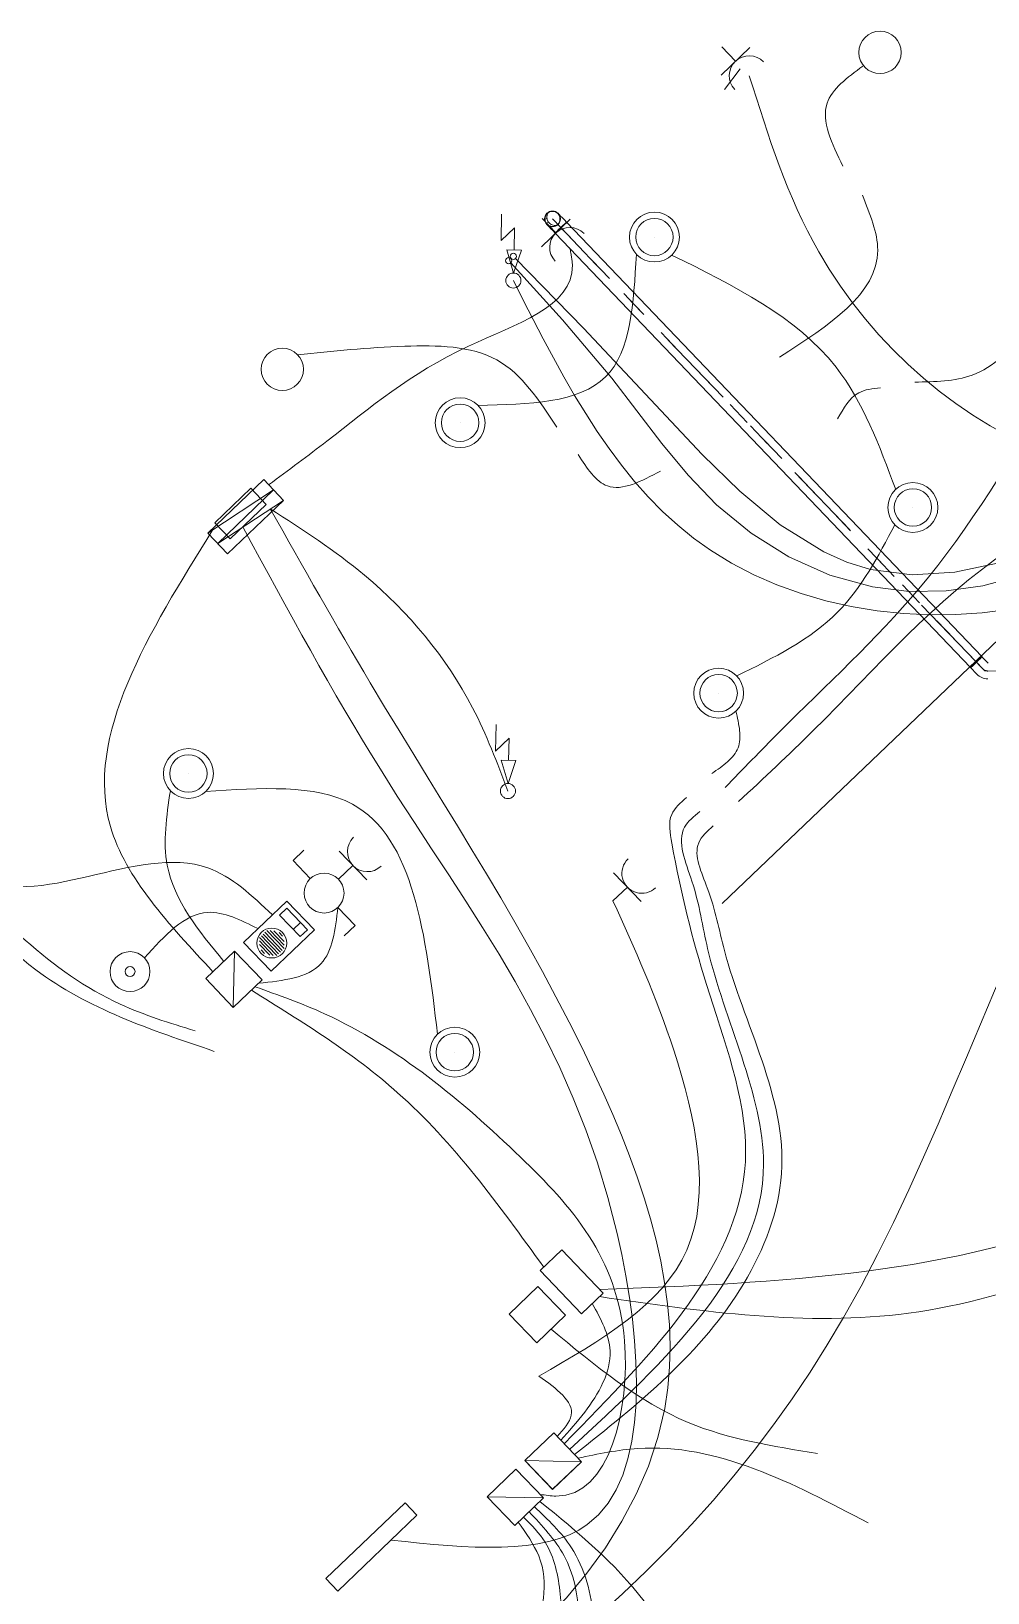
# Model space of a CAD drawing. Header units: metres. Extents: x 2747662.9 to 2747731.3, y 1250221.9 to 1250283.3.
# Drawn here: x 2747709.03 to 2747712.86, y 1250271.74 to 1250278 of the extents above; entities that cross this region are included whole.
import ezdxf

# ---------------------------------------------------------------- set-up
doc = ezdxf.new("R2010")
doc.units = ezdxf.units.M
doc.header["$MEASUREMENT"] = 0
for name, pattern in [('EL_Boden', [900, 600, -300]), ('EL_Hohldecke', [1500, 600, -300, 0, -300, 0, -300]), ('fein_strichliert-A0PKIVIQ00', [0.2, 0.05, -0.1, 0.05, 0]), ('STRICHPUNKT2-A0PKIVIO00', [0.635, 0.3175, -0.15875, 0, -0.15875])]:
    doc.linetypes.add(name, pattern=pattern)
doc.layers.add('___elektro', color=7, linetype='Continuous')
doc.layers.add('___sanitär', color=7, linetype='Continuous')

msp = doc.modelspace()

# ---------------------------------------------------------------- linework, layer by layer
at = {"layer": '___elektro', "color": 30, "linetype": 'Continuous', "lineweight": 0, "true_color": 0xff8d1c}
for p, q in [((2747711.9105, 1250277.9326), (2747711.7948, 1250277.8221)), ((2747711.8526, 1250277.8774), (2747711.7974, 1250277.9352)), ((2747711.7974, 1250277.9352), (2747711.7974, 1250277.9352)), ((2747711.7974, 1250277.9352), (2747711.7974, 1250277.9352)), ((2747712.3736, 1250277.9741), (2747712.3736, 1250277.9742)), ((2747712.4938, 1250277.9714), (2747712.4938, 1250277.9715)), ((2747711.8526, 1250277.8774), (2747711.8527, 1250277.8774)), ((2747711.8094, 1250277.7634), (2747711.8714, 1250277.8469)), ((2747712.3709, 1250277.854), (2747712.3709, 1250277.854)), ((2747712.491, 1250277.8513), (2747712.4911, 1250277.8513)), ((2747712.491, 1250277.8513), (2747712.4911, 1250277.8513)), ((2747712.491, 1250277.8513), (2747712.4911, 1250277.8513)), ((2747710.9128, 1250277.158), (2747710.9152, 1250277.264)), ((2747711.1903, 1250277.2442), (2747711.0747, 1250277.1337)), ((2747711.1325, 1250277.1889), (2747711.0772, 1250277.2468)), ((2747711.0772, 1250277.2468), (2747711.0772, 1250277.2468)), ((2747711.0772, 1250277.2468), (2747711.0772, 1250277.2468)), ((2747711.4586, 1250277.2447), (2747711.4586, 1250277.2447)), ((2747711.5999, 1250277.2415), (2747711.6, 1250277.2416)), ((2747710.9671, 1250277.2098), (2747710.9128, 1250277.158)), ((2747710.965, 1250277.1203), (2747710.9671, 1250277.2098)), ((2747710.9943, 1250277.1197), (2747710.9358, 1250277.121)), ((2747710.963, 1250277.0281), (2747710.9358, 1250277.121)), ((2747710.963, 1250277.0281), (2747710.9943, 1250277.1197)), ((2747711.5277, 1250277.1724), (2747711.5277, 1250277.1725)), ((2747711.4554, 1250277.1033), (2747711.4554, 1250277.1033)), ((2747711.4554, 1250277.1033), (2747711.4554, 1250277.1033)), ((2747711.5968, 1250277.1001), (2747711.5968, 1250277.1002)), ((2747710.9623, 1250276.9978), (2747710.9623, 1250276.9978)), ((2747709.977, 1250276.7034), (2747709.977, 1250276.7034)), ((2747710.0972, 1250276.7007), (2747710.0972, 1250276.7007)), ((2747709.9743, 1250276.5832), (2747709.9743, 1250276.5833)), ((2747710.0944, 1250276.5805), (2747710.0945, 1250276.5805)), ((2747710.0944, 1250276.5805), (2747710.0945, 1250276.5805)), ((2747710.0944, 1250276.5805), (2747710.0945, 1250276.5805)), ((2747710.6797, 1250276.5001), (2747710.6797, 1250276.5002)), ((2747710.8211, 1250276.497), (2747710.8211, 1250276.497)), ((2747710.7488, 1250276.4279), (2747710.7488, 1250276.4279)), ((2747710.6765, 1250276.3588), (2747710.6765, 1250276.3588)), ((2747710.6765, 1250276.3588), (2747710.6765, 1250276.3588)), ((2747710.8179, 1250276.3556), (2747710.8179, 1250276.3556)), ((2747709.961, 1250276.1998), (2747709.737, 1250275.9856)), ((2747709.961, 1250276.1998), (2747709.737, 1250275.9856)), ((2747710.0405, 1250276.1167), (2747709.961, 1250276.1998)), ((2747709.9809, 1250276.179), (2747709.9809, 1250276.1791)), ((2747709.737, 1250275.9856), (2747710.0008, 1250276.1583)), ((2747710.0008, 1250276.1583), (2747709.7767, 1250275.944)), ((2747709.7767, 1250275.944), (2747710.0405, 1250276.1167)), ((2747709.8164, 1250275.9025), (2747710.0405, 1250276.1167)), ((2747710.0206, 1250276.1375), (2747710.0207, 1250276.1375)), ((2747712.4951, 1250276.1604), (2747712.4951, 1250276.1605)), ((2747712.6364, 1250276.1573), (2747712.6365, 1250276.1573)), ((2747709.849, 1250276.0927), (2747709.849, 1250276.0927)), ((2747712.5642, 1250276.0882), (2747712.5642, 1250276.0882)), ((2747709.737, 1250275.9856), (2747709.8164, 1250275.9025)), ((2747709.737, 1250275.9856), (2747709.8164, 1250275.9025)), ((2747709.737, 1250275.9856), (2747709.8164, 1250275.9025)), ((2747709.9285, 1250276.0096), (2747709.9285, 1250276.0096)), ((2747712.4919, 1250276.0191), (2747712.4919, 1250276.0191)), ((2747712.4919, 1250276.0191), (2747712.4919, 1250276.0191)), ((2747712.6333, 1250276.0159), (2747712.6333, 1250276.0159)), ((2747709.7568, 1250275.9648), (2747709.7569, 1250275.9649)), ((2747709.7966, 1250275.9233), (2747709.7966, 1250275.9233)), ((2747711.7162, 1250275.4159), (2747711.7162, 1250275.4159)), ((2747711.8576, 1250275.4127), (2747711.8576, 1250275.4127)), ((2747711.7853, 1250275.3436), (2747711.7853, 1250275.3436)), ((2747711.713, 1250275.2745), (2747711.713, 1250275.2745)), ((2747711.713, 1250275.2745), (2747711.713, 1250275.2745)), ((2747711.8544, 1250275.2713), (2747711.8544, 1250275.2713)), ((2747710.891, 1250275.1112), (2747710.8934, 1250275.2173)), ((2747710.9452, 1250275.1631), (2747710.891, 1250275.1112)), ((2747710.9432, 1250275.0736), (2747710.9452, 1250275.1631)), ((2747709.5901, 1250275.0937), (2747709.5901, 1250275.0937)), ((2747709.7315, 1250275.0905), (2747709.7315, 1250275.0905)), ((2747710.9725, 1250275.0729), (2747710.9139, 1250275.0742)), ((2747710.9411, 1250274.9813), (2747710.9139, 1250275.0742)), ((2747710.9411, 1250274.9813), (2747710.9725, 1250275.0729)), ((2747709.6592, 1250275.0214), (2747709.6592, 1250275.0214)), ((2747709.5869, 1250274.9523), (2747709.5869, 1250274.9523)), ((2747709.5869, 1250274.9523), (2747709.5869, 1250274.9523)), ((2747709.7283, 1250274.9491), (2747709.7283, 1250274.9491)), ((2747710.9404, 1250274.951), (2747710.9405, 1250274.951)), ((2747710.0789, 1250274.6721), (2747710.1222, 1250274.7135)), ((2747710.148, 1250274.5998), (2747710.0789, 1250274.6721)), ((2747710.2636, 1250274.7104), (2747710.3742, 1250274.5947)), ((2747710.3189, 1250274.6525), (2747710.2611, 1250274.5973)), ((2747711.3642, 1250274.6235), (2747711.4747, 1250274.5079)), ((2747710.148, 1250274.5998), (2747710.148, 1250274.5998)), ((2747710.2611, 1250274.5973), (2747710.2611, 1250274.5973)), ((2747710.2611, 1250274.5973), (2747710.2611, 1250274.5973)), ((2747710.2611, 1250274.5973), (2747710.2611, 1250274.5973)), ((2747711.4194, 1250274.5657), (2747711.3616, 1250274.5104)), ((2747710.054, 1250274.51), (2747709.8805, 1250274.3441)), ((2747710.1646, 1250274.3943), (2747710.054, 1250274.51)), ((2747710.1454, 1250274.4867), (2747710.1455, 1250274.4867)), ((2747710.2585, 1250274.4841), (2747710.2586, 1250274.4842)), ((2747710.2585, 1250274.4841), (2747710.3276, 1250274.4119)), ((2747711.3616, 1250274.5104), (2747711.3616, 1250274.5104)), ((2747711.3616, 1250274.5104), (2747711.3616, 1250274.5104)), ((2747710.1087, 1250274.4239), (2747710.0797, 1250274.3962)), ((2747710.1093, 1250274.4521), (2747710.1093, 1250274.4522)), ((2747710.0137, 1250274.2916), (2747709.9446, 1250274.3639)), ((2747710.021, 1250274.2985), (2747709.9519, 1250274.3708)), ((2747709.9528, 1250274.4132), (2747709.9529, 1250274.4133)), ((2747710.0282, 1250274.3054), (2747709.9591, 1250274.3777)), ((2747710.0354, 1250274.3123), (2747709.9663, 1250274.3846)), ((2747710.0426, 1250274.3193), (2747709.9735, 1250274.3915)), ((2747710.043, 1250274.3334), (2747709.9877, 1250274.3912)), ((2747709.9911, 1250274.2285), (2747710.1646, 1250274.3943)), ((2747710.0433, 1250274.3475), (2747710.0018, 1250274.3909)), ((2747710.0367, 1250274.3689), (2747710.0229, 1250274.3834)), ((2747710.3276, 1250274.4119), (2747710.2843, 1250274.3704)), ((2747709.8444, 1250274.3096), (2747709.7287, 1250274.199)), ((2747709.8299, 1250274.2958), (2747709.83, 1250274.2958)), ((2747709.8393, 1250274.0834), (2747709.8444, 1250274.3096)), ((2747709.9549, 1250274.1939), (2747709.8444, 1250274.3096)), ((2747709.8582, 1250274.2951), (2747709.8582, 1250274.2951)), ((2747709.8805, 1250274.3441), (2747709.9911, 1250274.2285)), ((2747709.9854, 1250274.2923), (2747709.944, 1250274.3356)), ((2747709.9996, 1250274.2919), (2747709.9443, 1250274.3498)), ((2747709.9644, 1250274.2998), (2747709.9506, 1250274.3143)), ((2747710.0634, 1250274.2976), (2747710.0634, 1250274.2976)), ((2747709.3699, 1250274.2849), (2747709.37, 1250274.2849)), ((2747709.4831, 1250274.2823), (2747709.4831, 1250274.2824)), ((2747709.7721, 1250274.2405), (2747709.7721, 1250274.2405)), ((2747709.7866, 1250274.2543), (2747709.7866, 1250274.2543)), ((2747709.801, 1250274.2681), (2747709.8011, 1250274.2681)), ((2747709.8155, 1250274.2819), (2747709.8155, 1250274.282)), ((2747709.872, 1250274.2807), (2747709.8721, 1250274.2807)), ((2747709.8858, 1250274.2662), (2747709.8859, 1250274.2662)), ((2747709.8997, 1250274.2517), (2747709.8997, 1250274.2518)), ((2747709.9135, 1250274.2373), (2747709.9135, 1250274.2373)), ((2747709.9358, 1250274.2863), (2747709.9358, 1250274.2863)), ((2747709.3674, 1250274.1718), (2747709.3674, 1250274.1718)), ((2747709.4805, 1250274.1692), (2747709.4805, 1250274.1693)), ((2747709.7287, 1250274.199), (2747709.8393, 1250274.0834)), ((2747709.7425, 1250274.1846), (2747709.7426, 1250274.1846)), ((2747709.7432, 1250274.2128), (2747709.7432, 1250274.2129)), ((2747709.7564, 1250274.1701), (2747709.7564, 1250274.1701)), ((2747709.7576, 1250274.2267), (2747709.7577, 1250274.2267)), ((2747709.8393, 1250274.0834), (2747709.9549, 1250274.1939)), ((2747709.9273, 1250274.2228), (2747709.9273, 1250274.2229)), ((2747709.9405, 1250274.1801), (2747709.9405, 1250274.1801)), ((2747709.9411, 1250274.2084), (2747709.9412, 1250274.2084)), ((2747709.7702, 1250274.1556), (2747709.7702, 1250274.1557)), ((2747709.784, 1250274.1412), (2747709.784, 1250274.1412)), ((2747709.7978, 1250274.1267), (2747709.7979, 1250274.1268)), ((2747709.8116, 1250274.1123), (2747709.8117, 1250274.1123)), ((2747709.8682, 1250274.111), (2747709.8682, 1250274.111)), ((2747709.8827, 1250274.1248), (2747709.8827, 1250274.1248)), ((2747709.8971, 1250274.1386), (2747709.8972, 1250274.1387)), ((2747709.9116, 1250274.1525), (2747709.9116, 1250274.1525)), ((2747709.926, 1250274.1663), (2747709.9261, 1250274.1663)), ((2747709.8255, 1250274.0978), (2747709.8255, 1250274.0978)), ((2747709.8537, 1250274.0972), (2747709.8538, 1250274.0972)), ((2747710.6582, 1250273.9763), (2747710.6582, 1250273.9764)), ((2747710.7996, 1250273.9732), (2747710.7996, 1250273.9732)), ((2747710.7273, 1250273.904), (2747710.7273, 1250273.9041)), ((2747710.655, 1250273.8349), (2747710.6551, 1250273.835)), ((2747710.655, 1250273.8349), (2747710.6551, 1250273.835)), ((2747710.7964, 1250273.8318), (2747710.7965, 1250273.8318)), ((2747711.1562, 1250273.111), (2747711.0694, 1250273.0281)), ((2747711.1562, 1250273.111), (2747711.0694, 1250273.0281)), ((2747711.322, 1250272.9375), (2747711.1562, 1250273.111)), ((2747711.322, 1250272.9375), (2747711.1562, 1250273.111)), ((2747711.0839, 1250273.0419), (2747711.0839, 1250273.0419)), ((2747711.0983, 1250273.0557), (2747711.0984, 1250273.0558)), ((2747711.1128, 1250273.0696), (2747711.1128, 1250273.0696)), ((2747711.1272, 1250273.0834), (2747711.1273, 1250273.0834)), ((2747711.1417, 1250273.0972), (2747711.1417, 1250273.0972)), ((2747711.17, 1250273.0966), (2747711.17, 1250273.0966)), ((2747711.1838, 1250273.0821), (2747711.1838, 1250273.0821)), ((2747711.1976, 1250273.0676), (2747711.1977, 1250273.0677)), ((2747711.2114, 1250273.0532), (2747711.2115, 1250273.0532)), ((2747711.0694, 1250273.0281), (2747711.2353, 1250272.8546)), ((2747711.2353, 1250272.8546), (2747711.0694, 1250273.0281)), ((2747711.0832, 1250273.0136), (2747711.0833, 1250273.0137)), ((2747711.0971, 1250272.9992), (2747711.0971, 1250272.9992)), ((2747711.1109, 1250272.9847), (2747711.1109, 1250272.9847)), ((2747711.2253, 1250273.0387), (2747711.2253, 1250273.0388)), ((2747711.2391, 1250273.0243), (2747711.2391, 1250273.0243)), ((2747711.2529, 1250273.0098), (2747711.2529, 1250273.0098)), ((2747711.2667, 1250272.9954), (2747711.2668, 1250272.9954)), ((2747711.2805, 1250272.9809), (2747711.2806, 1250272.9809)), ((2747711.0609, 1250272.9646), (2747710.9453, 1250272.8541)), ((2747711.1715, 1250272.849), (2747711.0609, 1250272.9646)), ((2747711.0747, 1250272.9502), (2747711.0748, 1250272.9502)), ((2747711.1247, 1250272.9703), (2747711.1247, 1250272.9703)), ((2747711.1385, 1250272.9558), (2747711.1386, 1250272.9558)), ((2747711.1523, 1250272.9413), (2747711.1524, 1250272.9414)), ((2747711.1662, 1250272.9269), (2747711.1662, 1250272.9269)), ((2747711.2353, 1250272.8546), (2747711.322, 1250272.9375)), ((2747711.322, 1250272.9375), (2747711.2353, 1250272.8546)), ((2747711.2944, 1250272.9664), (2747711.2944, 1250272.9665)), ((2747711.3075, 1250272.9237), (2747711.3076, 1250272.9237)), ((2747711.3082, 1250272.952), (2747711.3082, 1250272.952)), ((2747710.9453, 1250272.8541), (2747711.0558, 1250272.7384)), ((2747711.18, 1250272.9124), (2747711.18, 1250272.9125)), ((2747711.1938, 1250272.898), (2747711.1938, 1250272.898)), ((2747711.2076, 1250272.8835), (2747711.2077, 1250272.8835)), ((2747711.2214, 1250272.8691), (2747711.2215, 1250272.8691)), ((2747711.2497, 1250272.8684), (2747711.2498, 1250272.8685)), ((2747711.2642, 1250272.8822), (2747711.2642, 1250272.8823)), ((2747711.2786, 1250272.8961), (2747711.2787, 1250272.8961)), ((2747711.2931, 1250272.9099), (2747711.2931, 1250272.9099)), ((2747711.0558, 1250272.7384), (2747711.1715, 1250272.849)), ((2747711.1243, 1250272.3774), (2747711.0087, 1250272.2668)), ((2747711.1244, 1250272.3773), (2747711.0087, 1250272.2667)), ((2747711.1099, 1250272.3636), (2747711.1099, 1250272.3636)), ((2747711.1099, 1250272.3634), (2747711.11, 1250272.3635)), ((2747711.2349, 1250272.2617), (2747711.1243, 1250272.3774)), ((2747711.2349, 1250272.2616), (2747711.1244, 1250272.3773)), ((2747711.1382, 1250272.3629), (2747711.1382, 1250272.363)), ((2747711.1382, 1250272.3628), (2747711.1382, 1250272.3628)), ((2747711.0376, 1250272.2945), (2747711.0376, 1250272.2945)), ((2747711.0376, 1250272.2943), (2747711.0377, 1250272.2944)), ((2747711.052, 1250272.3083), (2747711.0521, 1250272.3083)), ((2747711.0521, 1250272.3082), (2747711.0521, 1250272.3082)), ((2747711.0665, 1250272.3221), (2747711.0665, 1250272.3221)), ((2747711.0665, 1250272.322), (2747711.0666, 1250272.322)), ((2747711.081, 1250272.3359), (2747711.081, 1250272.336)), ((2747711.081, 1250272.3358), (2747711.081, 1250272.3358)), ((2747711.0954, 1250272.3498), (2747711.0955, 1250272.3498)), ((2747711.0955, 1250272.3496), (2747711.0955, 1250272.3497)), ((2747711.152, 1250272.3485), (2747711.152, 1250272.3485)), ((2747711.152, 1250272.3484), (2747711.1521, 1250272.3484)), ((2747711.1658, 1250272.334), (2747711.1658, 1250272.3341)), ((2747711.1658, 1250272.3339), (2747711.1659, 1250272.3339)), ((2747711.1796, 1250272.3196), (2747711.1797, 1250272.3196)), ((2747711.1797, 1250272.3194), (2747711.1797, 1250272.3195)), ((2747711.1934, 1250272.3051), (2747711.1935, 1250272.3051)), ((2747711.1935, 1250272.305), (2747711.1935, 1250272.305)), ((2747711.2073, 1250272.2907), (2747711.2073, 1250272.2907)), ((2747711.2073, 1250272.2905), (2747711.2073, 1250272.2906)), ((2747710.9726, 1250272.2321), (2747710.8569, 1250272.1216)), ((2747711.0831, 1250272.1165), (2747710.9726, 1250272.2321)), ((2747711.0087, 1250272.2668), (2747711.1192, 1250272.1512)), ((2747711.0087, 1250272.2668), (2747711.2349, 1250272.2617)), ((2747711.0087, 1250272.2667), (2747711.1193, 1250272.151)), ((2747711.0087, 1250272.2667), (2747711.2349, 1250272.2616)), ((2747711.0225, 1250272.2524), (2747711.0225, 1250272.2524)), ((2747711.0225, 1250272.2522), (2747711.0226, 1250272.2523)), ((2747711.0231, 1250272.2807), (2747711.0232, 1250272.2807)), ((2747711.0232, 1250272.2805), (2747711.0232, 1250272.2806)), ((2747711.0363, 1250272.2379), (2747711.0364, 1250272.238)), ((2747711.0364, 1250272.2378), (2747711.0364, 1250272.2378)), ((2747711.1192, 1250272.1512), (2747711.2349, 1250272.2617)), ((2747711.1193, 1250272.151), (2747711.2349, 1250272.2616)), ((2747711.206, 1250272.2341), (2747711.206, 1250272.2341)), ((2747711.206, 1250272.234), (2747711.2061, 1250272.234)), ((2747711.2204, 1250272.2479), (2747711.2205, 1250272.248)), ((2747711.2205, 1250272.2478), (2747711.2205, 1250272.2478)), ((2747711.2211, 1250272.2762), (2747711.2211, 1250272.2762)), ((2747711.2211, 1250272.2761), (2747711.2212, 1250272.2761)), ((2747710.9147, 1250272.1769), (2747710.9148, 1250272.1769)), ((2747710.9292, 1250272.1907), (2747710.9292, 1250272.1907)), ((2747710.9437, 1250272.2045), (2747710.9437, 1250272.2045)), ((2747710.9581, 1250272.2183), (2747710.9582, 1250272.2184)), ((2747710.9864, 1250272.2177), (2747710.9864, 1250272.2177)), ((2747711.0002, 1250272.2032), (2747711.0003, 1250272.2033)), ((2747711.014, 1250272.1888), (2747711.0141, 1250272.1888)), ((2747711.0279, 1250272.1743), (2747711.0279, 1250272.1743)), ((2747711.0501, 1250272.2235), (2747711.0502, 1250272.2235)), ((2747711.0502, 1250272.2233), (2747711.0502, 1250272.2234)), ((2747711.064, 1250272.209), (2747711.064, 1250272.209)), ((2747711.064, 1250272.2089), (2747711.064, 1250272.2089)), ((2747711.0778, 1250272.1946), (2747711.0778, 1250272.1946)), ((2747711.0778, 1250272.1944), (2747711.0779, 1250272.1944)), ((2747711.0916, 1250272.1801), (2747711.0916, 1250272.1801)), ((2747711.0916, 1250272.18), (2747711.0917, 1250272.18)), ((2747711.1054, 1250272.1656), (2747711.1055, 1250272.1657)), ((2747711.1055, 1250272.1655), (2747711.1055, 1250272.1655)), ((2747711.1482, 1250272.1788), (2747711.1482, 1250272.1789)), ((2747711.1482, 1250272.1787), (2747711.1482, 1250272.1787)), ((2747711.1626, 1250272.1926), (2747711.1626, 1250272.1927)), ((2747711.1627, 1250272.1925), (2747711.1627, 1250272.1925)), ((2747711.1771, 1250272.2065), (2747711.1771, 1250272.2065)), ((2747711.1771, 1250272.2063), (2747711.1771, 1250272.2064)), ((2747711.1915, 1250272.2203), (2747711.1916, 1250272.2203)), ((2747711.1916, 1250272.2201), (2747711.1916, 1250272.2202)), ((2747710.8569, 1250272.1216), (2747710.9675, 1250272.0059)), ((2747710.8569, 1250272.1216), (2747711.0831, 1250272.1165)), ((2747710.8707, 1250272.1071), (2747710.8708, 1250272.1072)), ((2747710.8714, 1250272.1354), (2747710.8714, 1250272.1354)), ((2747710.8858, 1250272.1492), (2747710.8859, 1250272.1493)), ((2747710.9003, 1250272.163), (2747710.9003, 1250272.1631)), ((2747710.9675, 1250272.0059), (2747711.0831, 1250272.1165)), ((2747711.0417, 1250272.1599), (2747711.0417, 1250272.1599)), ((2747711.0555, 1250272.1454), (2747711.0555, 1250272.1454)), ((2747711.0687, 1250272.1027), (2747711.0687, 1250272.1027)), ((2747711.0693, 1250272.1309), (2747711.0694, 1250272.131)), ((2747711.1337, 1250272.165), (2747711.1337, 1250272.165)), ((2747711.1337, 1250272.1649), (2747711.1338, 1250272.1649)), ((2747710.8846, 1250272.0927), (2747710.8846, 1250272.0927)), ((2747710.8984, 1250272.0782), (2747710.8984, 1250272.0782)), ((2747710.9122, 1250272.0638), (2747710.9122, 1250272.0638)), ((2747710.926, 1250272.0493), (2747710.9261, 1250272.0493)), ((2747711.0108, 1250272.0474), (2747711.0109, 1250272.0474)), ((2747711.0253, 1250272.0612), (2747711.0253, 1250272.0612)), ((2747711.0398, 1250272.075), (2747711.0398, 1250272.0751)), ((2747711.0542, 1250272.0889), (2747711.0543, 1250272.0889)), ((2747710.9398, 1250272.0348), (2747710.9399, 1250272.0349)), ((2747710.9537, 1250272.0204), (2747710.9537, 1250272.0204)), ((2747710.9819, 1250272.0198), (2747710.982, 1250272.0198)), ((2747710.9964, 1250272.0336), (2747710.9964, 1250272.0336))]:
    msp.add_line(p, q, dxfattribs=at)
at = {"layer": '___elektro', "color": 30, "linetype": 'EL_Boden', "lineweight": 0, "true_color": 0xff8d1c}
msp.add_line((2747711.7992, 1250274.5005), (2747713.1871, 1250275.8273), dxfattribs=at)
msp.add_line((2747711.7992, 1250274.5005), (2747713.1871, 1250275.8273), dxfattribs=at)
at = {"layer": '___elektro', "color": 30, "linetype": 'Continuous', "lineweight": 0, "true_color": 0xff8d1c}
for points in [[(2747709.7648, 1250276.0267), (2747709.827, 1250275.9617), (2747709.9715, 1250276.0999), (2747709.9093, 1250276.1649)], [(2747710.1363, 1250274.3949), (2747710.0534, 1250274.4817), (2747710.0245, 1250274.454), (2747710.1074, 1250274.3673)], [(2747710.2107, 1250271.7929), (2747710.5281, 1250272.0966), (2747710.5754, 1250272.0471), (2747710.2581, 1250271.7434)], [(2747710.2107, 1250271.7929), (2747710.5281, 1250272.0966), (2747710.5754, 1250272.0471), (2747710.2581, 1250271.7434)]]:
    msp.add_lwpolyline(points, close=True, dxfattribs=at)
for centre, radius in [((2747712.4323, 1250277.9127), 0.085), ((2747711.5277, 1250277.1724), 0.1), ((2747711.5277, 1250277.1724), 0.075), ((2747710.9623, 1250276.9978), 0.0303), ((2747710.0357, 1250276.642), 0.085), ((2747710.7488, 1250276.4279), 0.1), ((2747710.7488, 1250276.4279), 0.075), ((2747712.5642, 1250276.0882), 0.1), ((2747712.5642, 1250276.0882), 0.075), ((2747711.7853, 1250275.3436), 0.1), ((2747711.7853, 1250275.3436), 0.075), ((2747709.6592, 1250275.0214), 0.1), ((2747709.6592, 1250275.0214), 0.075), ((2747710.9404, 1250274.951), 0.0303), ((2747710.2033, 1250274.542), 0.08), ((2747709.9936, 1250274.3416), 0.06), ((2747709.4252, 1250274.2271), 0.08), ((2747709.4252, 1250274.2271), 0.02), ((2747710.7273, 1250273.904), 0.1), ((2747710.7273, 1250273.904), 0.075)]:
    msp.add_circle(centre, radius, dxfattribs=at)
for centre, start, end in [((2747711.9079, 1250277.8195), 43.7099, 223.70989), ((2747711.1878, 1250277.1311), 43.70977, 223.70977), ((2747710.3767, 1250274.7078), 133.70989, 313.70989), ((2747711.4773, 1250274.621), 133.70942, 313.70942)]:
    msp.add_arc(centre, 0.08, start, end, dxfattribs=at)
at = {"layer": '___elektro', "color": 30, "linetype": 'EL_Boden', "lineweight": 0, "true_color": 0xff8d1c}
for points, knots in [([(2747711.9079, 1250277.8195), (2747711.9841, 1250277.5773), (2747712.0603, 1250277.3351), (2747712.187, 1250277.1131), (2747712.4019, 1250276.7365), (2747712.762, 1250276.4181), (2747713.1697, 1250276.2796), (2747713.2692, 1250276.2458), (2747713.3716, 1250276.2227), (2747713.474, 1250276.1996)], [0, 0, 0, 0, 1, 1, 1, 2, 2, 2, 3, 3, 3, 3]), ([(2747711.1878, 1250277.1311), (2747711.193, 1250277.1065), (2747711.1982, 1250277.0819), (2747711.1988, 1250277.0591), (2747711.2032, 1250276.8938), (2747710.9673, 1250276.8208), (2747710.7827, 1250276.7348), (2747710.5434, 1250276.6234), (2747710.3905, 1250276.4901), (2747710.2146, 1250276.3542), (2747710.1395, 1250276.2961), (2747710.0602, 1250276.2376), (2747709.9809, 1250276.179)], [0, 0, 0, 0, 1, 1, 1, 2, 2, 2, 3, 3, 3, 4, 4, 4, 4]), ([(2747713.8154, 1250276.0944), (2747713.6635, 1250275.9825), (2747713.5115, 1250275.8706), (2747713.338, 1250275.7927), (2747712.8493, 1250275.5734), (2747712.1896, 1250275.6243), (2747711.752, 1250275.9169), (2747711.3839, 1250276.1631), (2747711.1731, 1250276.5805), (2747710.9623, 1250276.9978)], [0, 0, 0, 0, 1, 1, 1, 2, 2, 2, 3, 3, 3, 3]), ([(2747709.9877, 1250276.0822), (2747710.1198, 1250275.8483), (2747710.2518, 1250275.6144), (2747710.3881, 1250275.3856), (2747710.6951, 1250274.8704), (2747711.0237, 1250274.381), (2747711.2879, 1250273.8158), (2747711.4879, 1250273.3878), (2747711.651, 1250272.9163), (2747711.569, 1250272.4749), (2747711.4531, 1250271.8509), (2747710.8475, 1250271.287), (2747710.2166, 1250271.0887), (2747709.9626, 1250271.0088), (2747709.7044, 1250270.9883), (2747709.4463, 1250270.9677)], [0, 0, 0, 0, 1, 1, 1, 2, 2, 2, 3, 3, 3, 4, 4, 4, 5, 5, 5, 5]), ([(2747710.9404, 1250274.951), (2747710.8975, 1250275.0642), (2747710.8545, 1250275.1773), (2747710.7987, 1250275.2846), (2747710.6932, 1250275.4876), (2747710.5416, 1250275.6695), (2747710.3655, 1250275.8166), (2747710.247, 1250275.9157), (2747710.1174, 1250275.9989), (2747709.9877, 1250276.0822)], [0, 0, 0, 0, 1, 1, 1, 2, 2, 2, 3, 3, 3, 3]), ([(2747709.8775, 1250276.01), (2747710.0571, 1250275.6783), (2747710.2367, 1250275.3465), (2747710.429, 1250275.0381), (2747710.7887, 1250274.4614), (2747711.193, 1250273.9663), (2747711.378, 1250273.1765), (2747711.4818, 1250272.733), (2747711.5166, 1250272.1967), (2747711.2582, 1250272.0094), (2747711.0844, 1250271.8834), (2747710.7778, 1250271.9155), (2747710.4713, 1250271.9475)], [0, 0, 0, 0, 1, 1, 1, 2, 2, 2, 3, 3, 3, 4, 4, 4, 4]), ([(2747709.3783, 1250270.9026), (2747709.5005, 1250270.883), (2747709.6226, 1250270.8633), (2747709.7435, 1250270.8627), (2747710.1465, 1250270.8605), (2747710.5346, 1250271.0698), (2747710.8823, 1250271.3148), (2747711.4706, 1250271.7293), (2747711.9431, 1250272.246), (2747712.2864, 1250272.8405), (2747712.6685, 1250273.5022), (2747712.8905, 1250274.2604), (2747713.264, 1250274.9311), (2747713.4612, 1250275.2851), (2747713.7005, 1250275.6147), (2747713.9398, 1250275.9444)], [0, 0, 0, 0, 1, 1, 1, 2, 2, 2, 3, 3, 3, 4, 4, 4, 5, 5, 5, 5]), ([(2747711.3616, 1250274.5104), (2747711.4482, 1250274.3193), (2747711.5347, 1250274.1283), (2747711.6054, 1250273.9123), (2747711.6934, 1250273.6437), (2747711.7567, 1250273.3366), (2747711.6577, 1250273.1105), (2747711.5618, 1250272.8913), (2747711.3134, 1250272.7483), (2747711.0649, 1250272.6053)], [0, 0, 0, 0, 1, 1, 1, 2, 2, 2, 3, 3, 3, 3])]:
    msp.add_open_spline(points, degree=3, knots=knots, dxfattribs=at)
at = {"layer": '___elektro', "color": 30, "linetype": 'EL_Hohldecke', "lineweight": 0, "true_color": 0xff8d1c}
for points, knots in [([(2747712.3636, 1250277.8576), (2747712.3014, 1250277.8119), (2747712.2391, 1250277.7661), (2747712.2199, 1250277.7089), (2747712.1958, 1250277.637), (2747712.2396, 1250277.547), (2747712.2834, 1250277.457)], [0, 0, 0, 0, 1, 1, 1, 2, 2, 2, 2]), ([(2747710.8211, 1250276.497), (2747711.0237, 1250276.5018), (2747711.2263, 1250276.5067), (2747711.3317, 1250276.6113), (2747711.4338, 1250276.7128), (2747711.4446, 1250276.9081), (2747711.4554, 1250277.1033)], [0, 0, 0, 0, 1, 1, 1, 2, 2, 2, 2]), ([(2747712.4951, 1250276.1604), (2747712.4296, 1250276.3362), (2747712.3642, 1250276.512), (2747712.2559, 1250276.6507), (2747712.0974, 1250276.8535), (2747711.8471, 1250276.9768), (2747711.5968, 1250277.1001)], [0, 0, 0, 0, 1, 1, 1, 2, 2, 2, 2]), ([(2747710.0972, 1250276.7007), (2747710.2373, 1250276.7149), (2747710.3775, 1250276.7291), (2747710.5268, 1250276.7344), (2747710.6562, 1250276.739), (2747710.7925, 1250276.737), (2747710.8962, 1250276.6796), (2747710.9963, 1250276.6243), (2747711.0661, 1250276.5175), (2747711.1359, 1250276.4107)], [0, 0, 0, 0, 1, 1, 1, 2, 2, 2, 3, 3, 3, 3]), ([(2747713.0277, 1250276.7899), (2747712.9575, 1250276.7204), (2747712.8872, 1250276.6509), (2747712.8017, 1250276.6189), (2747712.7318, 1250276.5929), (2747712.6518, 1250276.5919), (2747712.5717, 1250276.5909)], [0, 0, 0, 0, 1, 1, 1, 2, 2, 2, 2]), ([(2747713.126, 1250276.5641), (2747712.9601, 1250276.286), (2747712.7941, 1250276.0079), (2747712.588, 1250275.7623), (2747712.4165, 1250275.558), (2747712.2171, 1250275.3762), (2747712.0275, 1250275.1865), (2747711.9546, 1250275.1135), (2747711.883, 1250275.0393), (2747711.8115, 1250274.9651)], [0, 0, 0, 0, 1, 1, 1, 2, 2, 2, 3, 3, 3, 3]), ([(2747713.474, 1250276.1998), (2747713.292, 1250276.1134), (2747713.11, 1250276.027), (2747712.9455, 1250275.9159), (2747712.6539, 1250275.719), (2747712.4172, 1250275.4446), (2747712.1646, 1250275.1939), (2747712.0664, 1250275.0965), (2747711.9657, 1250275.0026), (2747711.8651, 1250274.9088)], [0, 0, 0, 0, 1, 1, 1, 2, 2, 2, 3, 3, 3, 3]), ([(2747711.8576, 1250275.4127), (2747712.0055, 1250275.4852), (2747712.1534, 1250275.5577), (2747712.2631, 1250275.669), (2747712.3587, 1250275.766), (2747712.4253, 1250275.8925), (2747712.4919, 1250276.0191)], [0, 0, 0, 0, 1, 1, 1, 2, 2, 2, 2]), ([(2747711.7579, 1250275.0214), (2747711.8024, 1250275.052), (2747711.8469, 1250275.0826), (2747711.863, 1250275.1242), (2747711.8792, 1250275.1659), (2747711.8668, 1250275.2187), (2747711.8543, 1250275.2714)], [0, 0, 0, 0, 1, 1, 1, 2, 2, 2, 2])]:
    msp.add_open_spline(points, degree=3, knots=knots, dxfattribs=at)
at = {"layer": '___elektro', "color": 30, "linetype": 'Continuous', "lineweight": 0, "true_color": 0xff8d1c}
for points, knots in [([(2747712.3615, 1250277.3408), (2747712.3922, 1250277.2647), (2747712.423, 1250277.1887), (2747712.4231, 1250277.12), (2747712.4236, 1250276.9453), (2747712.2267, 1250276.8179), (2747712.0298, 1250276.6904)], [0, 0, 0, 0, 1, 1, 1, 2, 2, 2, 2]), ([(2747712.4336, 1250276.5683), (2747712.4026, 1250276.5647), (2747712.3716, 1250276.5612), (2747712.3467, 1250276.5478), (2747712.3094, 1250276.5278), (2747712.2859, 1250276.4856), (2747712.2624, 1250276.4435)], [0, 0, 0, 0, 1, 1, 1, 2, 2, 2, 2]), ([(2747711.2216, 1250276.3), (2747711.2572, 1250276.2456), (2747711.2928, 1250276.1911), (2747711.339, 1250276.1742), (2747711.3985, 1250276.1525), (2747711.4756, 1250276.1934), (2747711.5527, 1250276.2343)], [0, 0, 0, 0, 1, 1, 1, 2, 2, 2, 2]), ([(2747709.7576, 1250274.2267), (2747709.5819, 1250274.4152), (2747709.4061, 1250274.6038), (2747709.3466, 1250274.8088), (2747709.2415, 1250275.1712), (2747709.4996, 1250275.5852), (2747709.7576, 1250275.9991)], [0, 0, 0, 0, 1, 1, 1, 2, 2, 2, 2]), ([(2747709.5869, 1250274.9523), (2747709.5717, 1250274.8498), (2747709.5565, 1250274.7474), (2747709.5743, 1250274.6532), (2747709.6009, 1250274.5126), (2747709.7009, 1250274.3903), (2747709.801, 1250274.2681)], [0, 0, 0, 0, 1, 1, 1, 2, 2, 2, 2]), ([(2747709.7283, 1250274.9491), (2747709.9484, 1250274.9638), (2747710.1685, 1250274.9784), (2747710.3166, 1250274.8987), (2747710.5635, 1250274.7659), (2747710.6108, 1250274.3711), (2747710.6582, 1250273.9763)], [0, 0, 0, 0, 1, 1, 1, 2, 2, 2, 2]), ([(2747711.6565, 1250274.9248), (2747711.6324, 1250274.9041), (2747711.6084, 1250274.8833), (2747711.5972, 1250274.8575), (2747711.5829, 1250274.8241), (2747711.59, 1250274.7823), (2747711.5975, 1250274.7417), (2747711.6349, 1250274.5371), (2747711.6786, 1250274.3615), (2747711.7369, 1250274.1757), (2747711.8057, 1250273.956), (2747711.8947, 1250273.7219), (2747711.8936, 1250273.5045), (2747711.8913, 1250273.0698), (2747711.5285, 1250272.7019), (2747711.1658, 1250272.334)], [0, 0, 0, 0, 1, 1, 1, 2, 2, 2, 3, 3, 3, 4, 4, 4, 5, 5, 5, 5]), ([(2747711.7101, 1250274.8685), (2747711.686, 1250274.8491), (2747711.6619, 1250274.8296), (2747711.6489, 1250274.8063), (2747711.6162, 1250274.7479), (2747711.6536, 1250274.6653), (2747711.6783, 1250274.5892), (2747711.7096, 1250274.493), (2747711.7207, 1250274.4072), (2747711.741, 1250274.3194), (2747711.8062, 1250274.0363), (2747711.9663, 1250273.7317), (2747711.9655, 1250273.4558), (2747711.9643, 1250273.028), (2747711.5759, 1250272.6696), (2747711.1876, 1250272.3112)], [0, 0, 0, 0, 1, 1, 1, 2, 2, 2, 3, 3, 3, 4, 4, 4, 5, 5, 5, 5]), ([(2747715.4971, 1250274.8873), (2747715.5122, 1250274.832), (2747715.5274, 1250274.7767), (2747715.522, 1250274.7273), (2747715.5094, 1250274.6119), (2747715.3848, 1250274.5291), (2747715.2676, 1250274.4468), (2747714.6935, 1250274.043), (2747714.3005, 1250273.6491), (2747713.784, 1250273.3309), (2747713.4153, 1250273.1037), (2747712.9838, 1250272.9152), (2747712.5463, 1250272.8573), (2747712.1368, 1250272.8031), (2747711.7222, 1250272.8635), (2747711.3075, 1250272.9238)], [0, 0, 0, 0, 1, 1, 1, 2, 2, 2, 3, 3, 3, 4, 4, 4, 5, 5, 5, 5]), ([(2747711.7637, 1250274.8122), (2747711.7399, 1250274.7903), (2747711.716, 1250274.7685), (2747711.7054, 1250274.743), (2747711.6837, 1250274.6914), (2747711.7166, 1250274.625), (2747711.7399, 1250274.5625), (2747711.7729, 1250274.4743), (2747711.7867, 1250274.3937), (2747711.8082, 1250274.3122), (2747711.8847, 1250274.0222), (2747712.0581, 1250273.7205), (2747712.0374, 1250273.4179), (2747712.027, 1250273.2651), (2747711.9671, 1250273.1121), (2747711.8865, 1250272.9769), (2747711.7194, 1250272.697), (2747711.4633, 1250272.4938), (2747711.2073, 1250272.2907)], [0, 0, 0, 0, 1, 1, 1, 2, 2, 2, 3, 3, 3, 4, 4, 4, 5, 5, 5, 6, 6, 6, 6]), ([(2747708.6818, 1250274.7009), (2747708.718, 1250274.6683), (2747708.7542, 1250274.6357), (2747708.7935, 1250274.6129), (2747709.0549, 1250274.4617), (2747709.456, 1250274.7426), (2747709.7373, 1250274.643), (2747709.8327, 1250274.6093), (2747709.9142, 1250274.5318), (2747709.9958, 1250274.4543)], [0, 0, 0, 0, 1, 1, 1, 2, 2, 2, 3, 3, 3, 3]), ([(2747715.2592, 1250274.7613), (2747715.1555, 1250274.6671), (2747715.0518, 1250274.573), (2747714.9476, 1250274.4773), (2747714.4555, 1250274.0258), (2747713.9512, 1250273.5408), (2747713.358, 1250273.2801), (2747712.7391, 1250273.0081), (2747712.0236, 1250272.9801), (2747711.3081, 1250272.9521)], [0, 0, 0, 0, 1, 1, 1, 2, 2, 2, 3, 3, 3, 3]), ([(2747709.6869, 1250273.989), (2747709.5843, 1250274.0207), (2747709.4817, 1250274.0524), (2747709.386, 1250274.0964), (2747709.1074, 1250274.2243), (2747708.8873, 1250274.4558), (2747708.6673, 1250274.6872)], [0, 0, 0, 0, 1, 1, 1, 2, 2, 2, 2]), ([(2747708.6383, 1250274.6596), (2747708.7656, 1250274.5048), (2747708.8929, 1250274.35), (2747709.0476, 1250274.2339), (2747709.2536, 1250274.0793), (2747709.5082, 1250273.9933), (2747709.7628, 1250273.9073)], [0, 0, 0, 0, 1, 1, 1, 2, 2, 2, 2]), ([(2747710.2585, 1250274.4841), (2747710.2484, 1250274.3966), (2747710.2382, 1250274.3091), (2747710.1908, 1250274.2583), (2747710.1381, 1250274.2019), (2747710.0393, 1250274.191), (2747709.9405, 1250274.1801)], [0, 0, 0, 0, 1, 1, 1, 2, 2, 2, 2]), ([(2747709.4831, 1250274.2823), (2747709.5635, 1250274.3708), (2747709.6439, 1250274.4592), (2747709.7373, 1250274.4645), (2747709.8004, 1250274.4681), (2747709.8694, 1250274.4338), (2747709.9384, 1250274.3994)], [0, 0, 0, 0, 1, 1, 1, 2, 2, 2, 2]), ([(2747709.9116, 1250274.1525), (2747710.1164, 1250274.0256), (2747710.3212, 1250273.8988), (2747710.4981, 1250273.7416), (2747710.7235, 1250273.5412), (2747710.9037, 1250273.2916), (2747711.0839, 1250273.0419)], [0, 0, 0, 0, 1, 1, 1, 2, 2, 2, 2]), ([(2747709.926, 1250274.1664), (2747710.0202, 1250274.1328), (2747710.1144, 1250274.0992), (2747710.205, 1250274.058), (2747710.4996, 1250273.9239), (2747710.7565, 1250273.7089), (2747710.9905, 1250273.4833), (2747711.1939, 1250273.2872), (2747711.3799, 1250273.0831), (2747711.4078, 1250272.7471), (2747711.4302, 1250272.4766), (2747711.3501, 1250272.1207), (2747711.1331, 1250272.1237), (2747711.1126, 1250272.124), (2747711.091, 1250272.1275), (2747711.0693, 1250272.1309)], [0, 0, 0, 0, 1, 1, 1, 2, 2, 2, 3, 3, 3, 4, 4, 4, 5, 5, 5, 5]), ([(2747711.152, 1250272.3484), (2747711.1847, 1250272.3841), (2747711.2174, 1250272.4198), (2747711.2483, 1250272.4602), (2747711.3041, 1250272.5333), (2747711.354, 1250272.6218), (2747711.3499, 1250272.7068), (2747711.3469, 1250272.7712), (2747711.3128, 1250272.8336), (2747711.2786, 1250272.8961)], [0, 0, 0, 0, 1, 1, 1, 2, 2, 2, 3, 3, 3, 3]), ([(2747711.1137, 1250272.7937), (2747711.288, 1250272.6485), (2747711.4624, 1250272.5033), (2747711.6637, 1250272.4191), (2747711.8248, 1250272.3518), (2747712.0031, 1250272.3235), (2747712.1814, 1250272.2951)], [0, 0, 0, 0, 1, 1, 1, 2, 2, 2, 2]), ([(2747711.1382, 1250272.3628), (2747711.1638, 1250272.3916), (2747711.1894, 1250272.4204), (2747711.1946, 1250272.4482), (2747711.2051, 1250272.5034), (2747711.135, 1250272.5544), (2747711.0649, 1250272.6053)], [0, 0, 0, 0, 1, 1, 1, 2, 2, 2, 2]), ([(2747711.2211, 1250272.2762), (2747711.3013, 1250272.2928), (2747711.3814, 1250272.3095), (2747711.4608, 1250272.3148), (2747711.7781, 1250272.3361), (2747712.0815, 1250272.1762), (2747712.385, 1250272.0162)], [0, 0, 0, 0, 1, 1, 1, 2, 2, 2, 2]), ([(2747711.6004, 1250271.532), (2747711.5637, 1250271.5903), (2747711.5271, 1250271.6485), (2747711.486, 1250271.703), (2747711.3704, 1250271.856), (2747711.2196, 1250271.9793), (2747711.0687, 1250272.1027)], [0, 0, 0, 0, 1, 1, 1, 2, 2, 2, 2]), ([(2747713.4877, 1250268.4978), (2747713.2313, 1250268.6873), (2747712.9749, 1250268.8769), (2747712.7069, 1250269.0757), (2747712.1415, 1250269.4951), (2747711.5244, 1250269.9555), (2747711.3169, 1250270.5815), (2747711.2356, 1250270.8268), (2747711.2172, 1250271.0975), (2747711.2243, 1250271.379), (2747711.2288, 1250271.5577), (2747711.2436, 1250271.7407), (2747711.1653, 1250271.885), (2747711.1308, 1250271.9488), (2747711.078, 1250272.005), (2747711.0253, 1250272.0612)], [0, 0, 0, 0, 1, 1, 1, 2, 2, 2, 3, 3, 3, 4, 4, 4, 5, 5, 5, 5]), ([(2747713.6475, 1250269.5787), (2747713.4215, 1250269.6591), (2747713.1955, 1250269.7394), (2747712.9661, 1250269.8211), (2747712.4837, 1250269.993), (2747711.9861, 1250270.1708), (2747711.6305, 1250270.5484), (2747711.4643, 1250270.7249), (2747711.3291, 1250270.9449), (2747711.2979, 1250271.1765), (2747711.2779, 1250271.3244), (2747711.3004, 1250271.4771), (2747711.2853, 1250271.6304), (2747711.2752, 1250271.7319), (2747711.2487, 1250271.8337), (2747711.195, 1250271.9171), (2747711.1553, 1250271.9785), (2747711.1009, 1250272.03), (2747711.0464, 1250272.0814)], [0, 0, 0, 0, 1, 1, 1, 2, 2, 2, 3, 3, 3, 4, 4, 4, 5, 5, 5, 6, 6, 6, 6]), ([(2747709.8716, 1250269.3066), (2747710.0088, 1250269.6088), (2747710.146, 1250269.9111), (2747710.2782, 1250270.1991), (2747710.4282, 1250270.5258), (2747710.5717, 1250270.8342), (2747710.8023, 1250271.1808), (2747710.9578, 1250271.4144), (2747711.1529, 1250271.6654), (2747711.0637, 1250271.8841), (2747711.0449, 1250271.9303), (2747711.0134, 1250271.975), (2747710.9819, 1250272.0198)], [0, 0, 0, 0, 1, 1, 1, 2, 2, 2, 3, 3, 3, 4, 4, 4, 4]), ([(2747711.4415, 1250269.7754), (2747711.3046, 1250270.0048), (2747711.1678, 1250270.2342), (2747711.1198, 1250270.4773), (2747711.0418, 1250270.8721), (2747711.1983, 1250271.303), (2747711.1502, 1250271.7309), (2747711.1419, 1250271.8048), (2747711.1275, 1250271.8785), (2747711.09, 1250271.9387), (2747711.0669, 1250271.9759), (2747711.0349, 1250272.0079), (2747711.003, 1250272.0399)], [0, 0, 0, 0, 1, 1, 1, 2, 2, 2, 3, 3, 3, 4, 4, 4, 4])]:
    msp.add_open_spline(points, degree=3, knots=knots, dxfattribs=at)
at = {"layer": '___sanitär', "color": 106, "linetype": 'Continuous', "lineweight": 0, "true_color": 0x008a1e}
for p, q in [((2747711.0935, 1250277.2467), (2747711.0964, 1250277.2487)), ((2747711.1191, 1250277.2453), (2747711.1191, 1250277.2453)), ((2747711.1418, 1250277.267), (2747711.143, 1250277.2659)), ((2747711.143, 1250277.2659), (2747711.1463, 1250277.2624)), ((2747711.1463, 1250277.2624), (2747711.1516, 1250277.2568)), ((2747711.1516, 1250277.2568), (2747711.1586, 1250277.2496)), ((2747711.1586, 1250277.2496), (2747711.1666, 1250277.2411)), ((2747711.1666, 1250277.2411), (2747711.1754, 1250277.232)), ((2747711.0963, 1250277.2235), (2747711.0974, 1250277.2223)), ((2747711.0974, 1250277.2223), (2747711.1008, 1250277.2188)), ((2747711.099, 1250277.2314), (2747711.1022, 1250277.2336)), ((2747711.1008, 1250277.2188), (2747711.1061, 1250277.2133)), ((2747711.1061, 1250277.2133), (2747711.113, 1250277.206)), ((2747711.1114, 1250277.2208), (2747711.1143, 1250277.2228)), ((2747711.113, 1250277.206), (2747711.1211, 1250277.1976)), ((2747711.1211, 1250277.1976), (2747711.1298, 1250277.1885)), ((2747712.7957, 1250275.4458), (2747711.1298, 1250277.1885)), ((2747712.8413, 1250275.4893), (2747711.1754, 1250277.232)), ((2747712.8658, 1250275.4637), (2747712.8412, 1250275.4893)), ((2747712.8202, 1250275.4202), (2747712.7957, 1250275.4458))]:
    msp.add_line(p, q, dxfattribs=at)
at = {"layer": '___sanitär', "color": 106, "linetype": 'STRICHPUNKT2-A0PKIVIO00', "lineweight": 0, "true_color": 0x008a1e}
for p, q in [((2747711.1191, 1250277.2453), (2747711.1526, 1250277.2102)), ((2747712.8185, 1250275.4675), (2747711.1526, 1250277.2102)), ((2747712.843, 1250275.4419), (2747712.8185, 1250275.4676))]:
    msp.add_line(p, q, dxfattribs=at)
at = {"layer": '___sanitär', "color": 106, "linetype": 'fein_strichliert-A0PKIVIQ00', "lineweight": 0, "true_color": 0x008a1e}
for p, q in [((2747711.1398, 1250277.2236), (2747712.852, 1250275.4325)), ((2747712.852, 1250275.4325), (2747713.6241, 1250275.4151))]:
    msp.add_line(p, q, dxfattribs=at)
at = {"layer": '___sanitär', "color": 106, "linetype": 'Continuous', "lineweight": 0, "true_color": 0x008a1e, "flags": 128}
for points in [[(2747712.9882, 1250275.8123), (2747712.8447, 1250275.7739), (2747712.6976, 1250275.7534), (2747712.5493, 1250275.7517), (2747712.4023, 1250275.7695), (2747712.2306, 1250275.817), (2747712.0673, 1250275.8903), (2747711.9152, 1250275.9855), (2747711.7773, 1250276.0989), (2747711.6629, 1250276.2176), (2747711.5581, 1250276.3446), (2747711.3575, 1250276.6062), (2747711.1587, 1250276.8406), (2747710.9522, 1250277.0685)], [(2747712.9029, 1250275.865), (2747712.7325, 1250275.8284), (2747712.5611, 1250275.8186), (2747712.3946, 1250275.84), (2747712.2987, 1250275.8693), (2747712.2065, 1250275.91), (2747712.0325, 1250276.0187), (2747711.8706, 1250276.1533), (2747711.719, 1250276.3008), (2747711.2434, 1250276.8065), (2747710.9706, 1250277.0861)]]:
    msp.add_lwpolyline(points, dxfattribs=at)
at = {"layer": '___sanitär', "color": 106, "linetype": 'Continuous', "lineweight": 0, "true_color": 0x008a1e}
for centre, radius in [((2747711.1191, 1250277.2453), 0.0315), ((2747711.1191, 1250277.2453), 0.03), ((2747710.9438, 1250277.0777), 0.0125), ((2747710.9619, 1250277.095), 0.0125)]:
    msp.add_circle(centre, radius, dxfattribs=at)
for centre, radius, start, end in [((2747711.1306, 1250277.2532), 0.0345, 148.66216, 280.75763), ((2747712.8658, 1250275.4637), 0.063, 223.71256, 268.70723)]:
    msp.add_arc(centre, radius, start, end, dxfattribs=at)
at = {"layer": '___sanitär', "color": 106, "linetype": 'STRICHPUNKT2-A0PKIVIO00', "lineweight": 0, "true_color": 0x008a1e}
msp.add_arc((2747712.8658, 1250275.4637), 0.0315, 223.71256, 268.70723, dxfattribs=at)
at = {"layer": '___sanitär', "color": 106, "linetype": 'Continuous', "lineweight": 0, "true_color": 0x008a1e}
for centre in [(2747711.1526, 1250277.2102), (2747711.1526, 1250277.2102), (2747712.8185, 1250275.4676), (2747712.8185, 1250275.4675)]:
    msp.add_ellipse(centre, major_axis=(0.0228, 0.0218), ratio=0.014998, dxfattribs=at)

doc.saveas('drawing.dxf')
